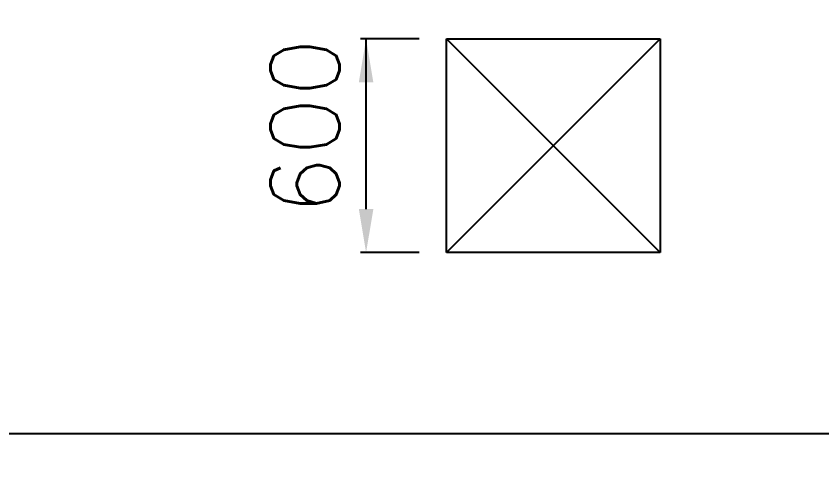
# Model space of a CAD drawing. Header units: millimetres. Extents: x -56261 to 196039, y 9480 to 100001.
# Drawn here: x 32676 to 34195, y 96307 to 97162 of the extents above; entities that cross this region are included whole.
import ezdxf
from ezdxf.enums import TextEntityAlignment as Align

# ---------------------------------------------------------------- set-up
doc = ezdxf.new("R2010")
doc.units = ezdxf.units.MM
doc.set_wipeout_variables(frame=1)
doc.layers.add('SS-TEXT', color=7, linetype='Continuous')
doc.styles.add('DVM_DEFAULT', font='romans.shx', dxfattribs={"bigfont": 'whgtxt.shx'})

# ---------------------------------------------------------------- blocks, each defined once
blk = doc.blocks.new('A$C43DE16F2')
blk.add_wipeout([(0, 14550), (0, 0), (29100, 0), (29100, 14550)]).dxf.layer = 'SS-TEXT'
at = {"layer": 'SS-TEXT', "color": 3, "linetype": 'ByBlock', "ltscale": 0.2}
for p, q in [((10497.7, 10320.9), (10243.4, 10320.9)), ((10267, 9579.6), (10267, 10320.9)), ((10497.7, 9390.3), (10243.4, 9390.3))]:
    blk.add_line(p, q, dxfattribs=at)
at = {"layer": 'SS-TEXT', "linetype": 'ByBlock', "ltscale": 0.2}
for p, q in [((10616.5, 10320.9), (11547.1, 10320.9)), ((10616.5, 9390.3), (10616.5, 10320.9)), ((10616.5, 10320.9), (11547.1, 9390.3)), ((11547.1, 10320.9), (10616.5, 9390.3)), ((11547.1, 10320.9), (11547.1, 9390.3)), ((11547.1, 9390.3), (10616.5, 9390.3))]:
    blk.add_line(p, q, dxfattribs=at)
at = {"layer": 'SS-TEXT'}
blk.add_lwpolyline([(20081.8, 8601), (0, 8601)], dxfattribs=at)
at = {"layer": 'SS-TEXT', "color": 3, "linetype": 'ByBlock', "ltscale": 0.2}
for points in [[(10235.5, 10131.6), (10298.6, 10131.6), (10267, 10320.9)], [(10235.5, 9579.6), (10298.6, 9579.6), (10267, 9390.3)]]:
    blk.add_solid(points, dxfattribs=at)
at = {"layer": 'SS-TEXT', "style": 'DVM_DEFAULT'}
blk.add_text('600', height=300, rotation=90, dxfattribs=at).set_placement((10001.4, 9938.6), align=Align.MIDDLE_CENTER)

msp = doc.modelspace()

# ---------------------------------------------------------------- block references
at = {"layer": 'SS-TEXT', "xscale": 0.4331186193392458, "yscale": 0.4331186193392458, "zscale": 0.4331186193392458}
msp.add_blockref('A$C43DE16F2', (28888.9, 92649.2), dxfattribs=at)

doc.saveas('drawing.dxf')
